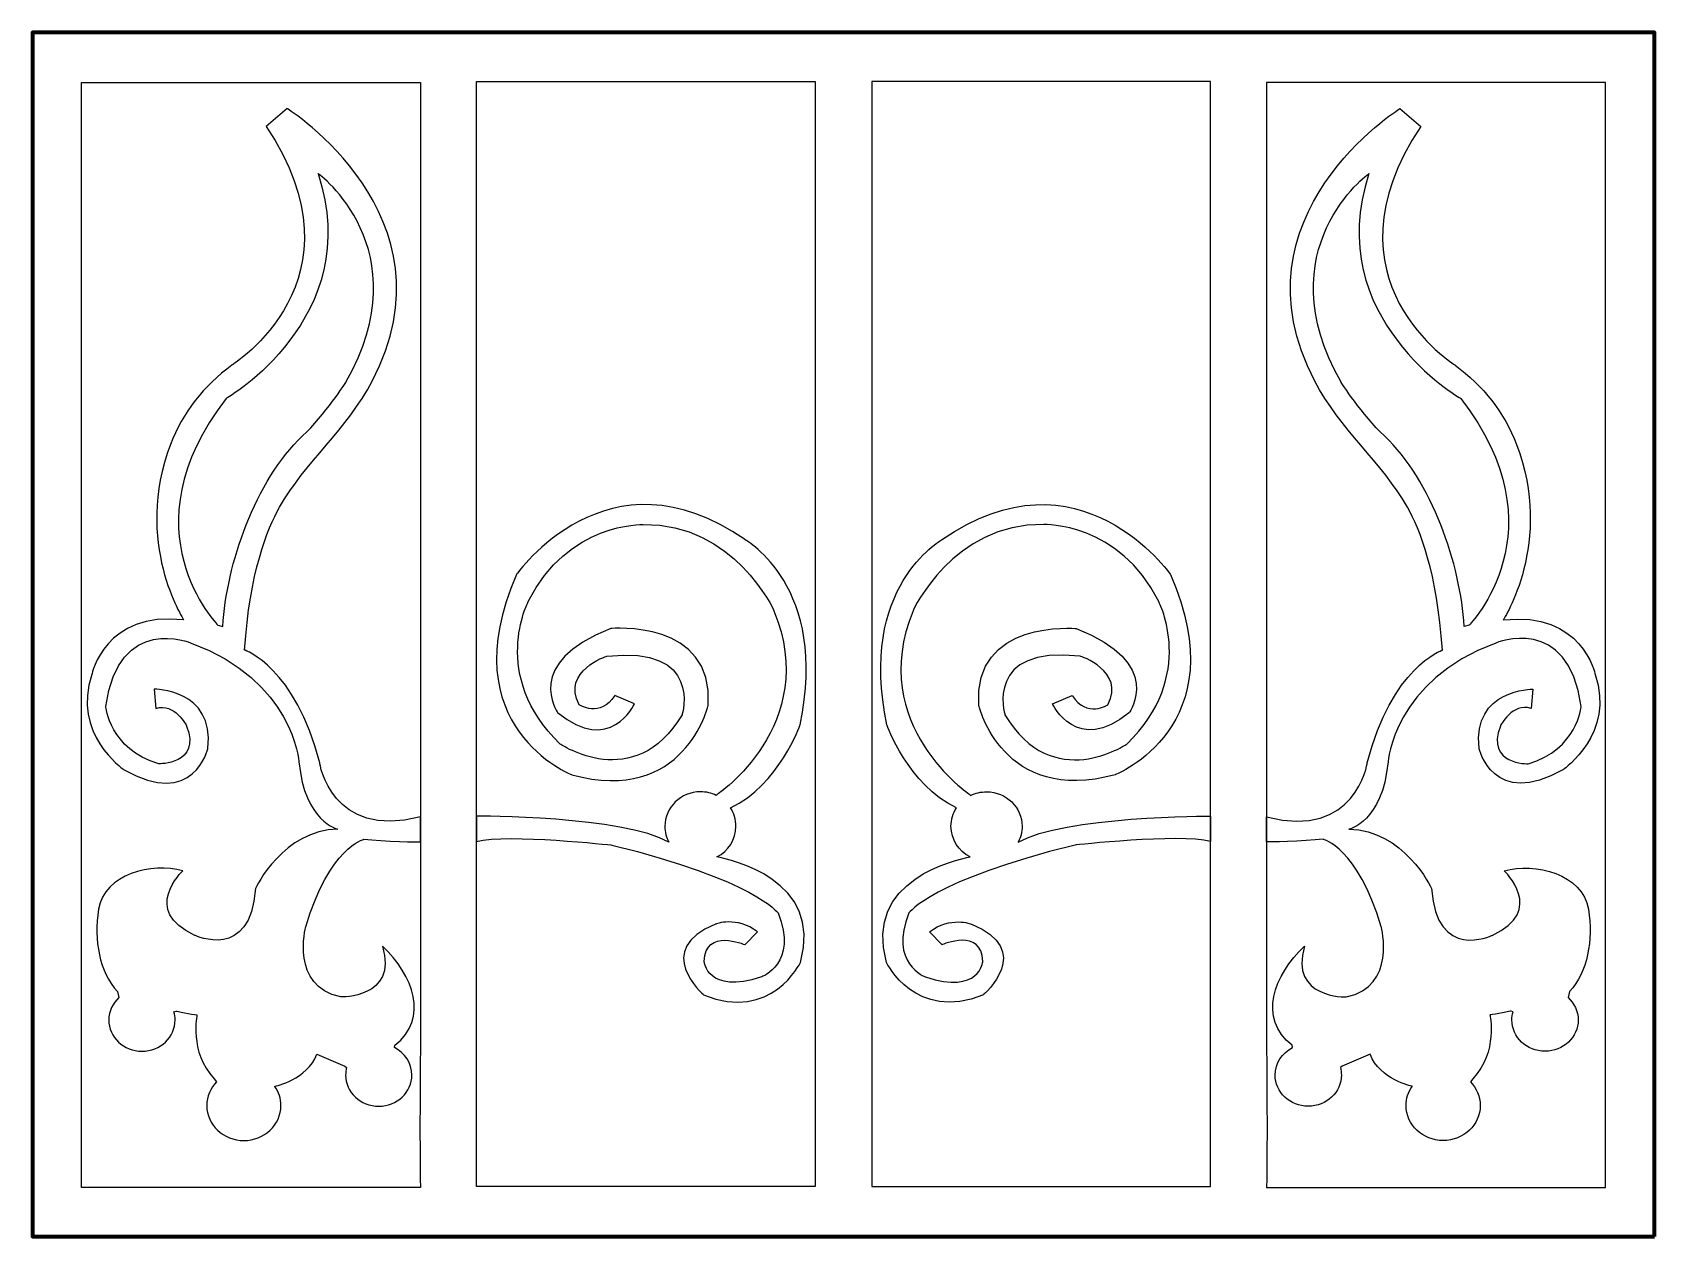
# Model space of a CAD drawing. Header units: centimetres. Extents: x 1.92 to 11.09, y -9.43 to -2.62.
import ezdxf

# ---------------------------------------------------------------- set-up
doc = ezdxf.new("R2010")
doc.units = ezdxf.units.CM
doc.header["$MEASUREMENT"] = 0
doc.layers.add('layer 1', color=7, linetype='Continuous')

msp = doc.modelspace()

# ---------------------------------------------------------------- linework, layer by layer
at = {"layer": 'layer 1', "color": 250, "lineweight": 200}
msp.add_open_spline([(11.09274, -9.42591), (11.09274, -9.42591), (1.92129, -9.42591), (1.92129, -9.42591), (1.92129, -9.42591), (1.92129, -9.42591), (1.92129, -2.61681), (1.92129, -2.61681), (1.92129, -2.61681), (1.92129, -2.61681), (11.09274, -2.61681), (11.09274, -2.61681), (11.09274, -2.61681), (11.09274, -2.61681), (11.09274, -9.42591), (11.09274, -9.42591)], degree=3, knots=[0, 0, 0, 0, 0.2, 0.2, 0.2, 0.2, 0.4, 0.4, 0.4, 0.4, 0.6, 0.6, 0.6, 0.6, 1, 1, 1, 1], dxfattribs=at)
at = {"layer": 'layer 1', "color": 250}
for points, knots in [([(2.7719, -7.35766), (2.7719, -7.35766), (2.53034, -7.58191), (2.84018, -7.72272), (2.84018, -7.72272), (2.84018, -7.72272), (3.15525, -7.87396), (3.18152, -7.45675), (3.18152, -7.45675), (3.18152, -7.45675), (3.34431, -7.12297), (3.6489, -7.12297), (3.6489, -7.12297), (3.6489, -7.12297), (3.45985, -7.08125), (3.42834, -6.74226), (3.42834, -6.74226), (3.42834, -6.74226), (3.39683, -6.28332), (2.81917, -6.0695), (2.81917, -6.0695), (2.81917, -6.0695), (2.40955, -5.89739), (2.33603, -6.42934), (2.33603, -6.42934), (2.33603, -6.42934), (2.35703, -6.66924), (2.63536, -6.75269), (2.63536, -6.75269), (2.63536, -6.75269), (2.87694, -6.75791), (2.7929, -6.53886), (2.7929, -6.53886), (2.7929, -6.53886), (2.72464, -6.40326), (2.61961, -6.43977), (2.61961, -6.43977), (2.61961, -6.43977), (2.6091, -6.33026), (2.6091, -6.33026), (2.6091, -6.33026), (2.6091, -6.33026), (2.95045, -6.33026), (2.91369, -6.66403), (2.91369, -6.66403), (2.91369, -6.66403), (2.83492, -7.01345), (2.4358, -6.78398), (2.4358, -6.78398), (2.4358, -6.78398), (2.14172, -6.58058), (2.25725, -6.24681), (2.25725, -6.24681), (2.25725, -6.24681), (2.33077, -5.88696), (2.77715, -5.93912), (2.77715, -5.93912), (2.77715, -5.93912), (2.4902, -5.49993), (2.70105, -4.94709), (2.70105, -4.94709), (2.77051, -4.76497), (2.89021, -4.61641), (3.04875, -4.49833), (3.04875, -4.49833), (3.04875, -4.49833), (3.82551, -4.01622), (3.24294, -3.1484), (3.24294, -3.1484), (3.24294, -3.1484), (3.36114, -3.04779), (3.36114, -3.04779), (3.36114, -3.04779), (3.36114, -3.04779), (4.33083, -3.65135), (3.84279, -4.58829), (3.84279, -4.58829), (3.70172, -4.85913), (3.46231, -5.04775), (3.31836, -5.30162), (3.31836, -5.30162), (3.24845, -5.42491), (3.14979, -5.67142), (3.12082, -6.10935), (3.12082, -6.10935), (3.12082, -6.10935), (3.4098, -6.20887), (3.54529, -6.74708), (3.54529, -6.74708), (3.54529, -6.74708), (3.61004, -7.18321), (4.11462, -7.0533), (4.11462, -7.0533), (4.11462, -7.0533), (4.11462, -2.89945), (4.11462, -2.89945), (4.11462, -2.89945), (4.11462, -2.89945), (2.25528, -2.89945), (2.25528, -2.89945), (2.25528, -2.89945), (2.25528, -2.89945), (2.1992, -2.89945), (2.1992, -2.89945), (2.1992, -2.89945), (2.1992, -2.89945), (2.1992, -9.14799), (2.1992, -9.14799), (2.1992, -9.14799), (2.1992, -9.14799), (4.11462, -9.14799), (4.11462, -9.14799), (4.11462, -9.14799), (4.11106, -8.89193), (4.11247, -8.6358), (4.11465, -8.37967), (4.11465, -8.37967), (4.11465, -8.37967), (4.11465, -7.19562), (4.11465, -7.19562), (4.11465, -7.19562), (4.11464, -7.19522), (4.11463, -7.19481), (4.11462, -7.19441), (4.11462, -7.19441), (4.11462, -7.19441), (3.90382, -7.19185), (3.79575, -7.17907), (3.79575, -7.17907), (3.79575, -7.17907), (3.6002, -7.22251), (3.46642, -7.67476), (3.46642, -7.67476), (3.46642, -7.67476), (3.37637, -8.01204), (3.66453, -8.07081), (3.66453, -8.07081), (3.66453, -8.07081), (3.98614, -8.08103), (3.90123, -7.78464), (3.90123, -7.78464), (4.07308, -7.94551), (4.16687, -8.19259), (3.97054, -8.34423), (3.97054, -8.34423), (3.97054, -8.34423), (3.96855, -8.35714), (3.96855, -8.35714), (3.96855, -8.35714), (4.02704, -8.38711), (4.06688, -8.44558), (4.06688, -8.51255), (4.06688, -8.51255), (4.06688, -8.6099), (3.98268, -8.6893), (3.87944, -8.6893), (3.87944, -8.6893), (3.77621, -8.6893), (3.692, -8.6099), (3.692, -8.51255), (3.692, -8.51255), (3.692, -8.49762), (3.694, -8.4831), (3.69774, -8.46921), (3.69774, -8.46921), (3.69774, -8.46921), (3.68664, -8.46206), (3.68664, -8.46206), (3.68664, -8.46206), (3.68664, -8.46206), (3.52986, -8.39473), (3.52986, -8.39473), (3.52986, -8.39473), (3.47477, -8.53781), (3.29256, -8.57568), (3.29256, -8.57568), (3.29256, -8.57568), (3.29256, -8.57568), (3.29202, -8.57673), (3.29202, -8.57673), (3.29202, -8.57673), (3.31377, -8.60788), (3.32646, -8.64513), (3.32646, -8.68509), (3.32646, -8.68509), (3.32646, -8.79402), (3.23223, -8.88287), (3.11671, -8.88287), (3.11671, -8.88287), (3.00118, -8.88287), (2.90696, -8.79402), (2.90696, -8.68509), (2.90696, -8.68509), (2.90696, -8.63351), (2.92809, -8.58645), (2.9626, -8.55117), (2.9626, -8.55117), (2.9626, -8.55117), (2.94933, -8.5336), (2.94933, -8.5336), (2.94933, -8.5336), (2.80526, -8.38211), (2.85187, -8.1717), (2.85187, -8.1717), (2.85187, -8.1717), (2.82221, -8.1717), (2.73323, -8.15066), (2.73323, -8.15066), (2.73323, -8.15066), (2.73323, -8.15066), (2.72112, -8.15423), (2.72112, -8.15423), (2.72112, -8.15423), (2.7255, -8.16919), (2.72786, -8.18492), (2.72786, -8.20115), (2.72786, -8.20115), (2.72786, -8.2985), (2.64366, -8.3779), (2.54042, -8.3779), (2.54042, -8.3779), (2.43718, -8.3779), (2.35299, -8.2985), (2.35299, -8.20115), (2.35299, -8.20115), (2.35299, -8.15124), (2.37513, -8.10605), (2.41064, -8.07385), (2.41064, -8.07385), (2.41064, -8.07385), (2.40296, -8.04017), (2.40296, -8.04017), (2.40296, -8.04017), (2.29786, -7.92968), (2.26886, -7.75102), (2.29434, -7.57522), (2.29434, -7.57522), (2.32902, -7.375), (2.59614, -7.31055), (2.7719, -7.35766)], [0, 0, 0, 0, 0.0163934, 0.0163934, 0.0163934, 0.0163934, 0.0327869, 0.0327869, 0.0327869, 0.0327869, 0.0491803, 0.0491803, 0.0491803, 0.0491803, 0.0655738, 0.0655738, 0.0655738, 0.0655738, 0.0819672, 0.0819672, 0.0819672, 0.0819672, 0.0983607, 0.0983607, 0.0983607, 0.0983607, 0.1147541, 0.1147541, 0.1147541, 0.1147541, 0.1311475, 0.1311475, 0.1311475, 0.1311475, 0.147541, 0.147541, 0.147541, 0.147541, 0.1639344, 0.1639344, 0.1639344, 0.1639344, 0.1803279, 0.1803279, 0.1803279, 0.1803279, 0.1967213, 0.1967213, 0.1967213, 0.1967213, 0.2131148, 0.2131148, 0.2131148, 0.2131148, 0.2295082, 0.2295082, 0.2295082, 0.2295082, 0.2459016, 0.2459016, 0.2459016, 0.2459016, 0.2622951, 0.2622951, 0.2622951, 0.2622951, 0.2786885, 0.2786885, 0.2786885, 0.2786885, 0.295082, 0.295082, 0.295082, 0.295082, 0.3114754, 0.3114754, 0.3114754, 0.3114754, 0.3278689, 0.3278689, 0.3278689, 0.3278689, 0.3442623, 0.3442623, 0.3442623, 0.3442623, 0.3606557, 0.3606557, 0.3606557, 0.3606557, 0.3770492, 0.3770492, 0.3770492, 0.3770492, 0.3934426, 0.3934426, 0.3934426, 0.3934426, 0.4098361, 0.4098361, 0.4098361, 0.4098361, 0.4262295, 0.4262295, 0.4262295, 0.4262295, 0.442623, 0.442623, 0.442623, 0.442623, 0.4590164, 0.4590164, 0.4590164, 0.4590164, 0.4754098, 0.4754098, 0.4754098, 0.4754098, 0.4918033, 0.4918033, 0.4918033, 0.4918033, 0.5081967, 0.5081967, 0.5081967, 0.5081967, 0.5245902, 0.5245902, 0.5245902, 0.5245902, 0.5409836, 0.5409836, 0.5409836, 0.5409836, 0.557377, 0.557377, 0.557377, 0.557377, 0.5737705, 0.5737705, 0.5737705, 0.5737705, 0.5901639, 0.5901639, 0.5901639, 0.5901639, 0.6065574, 0.6065574, 0.6065574, 0.6065574, 0.6229508, 0.6229508, 0.6229508, 0.6229508, 0.6393443, 0.6393443, 0.6393443, 0.6393443, 0.6557377, 0.6557377, 0.6557377, 0.6557377, 0.6721311, 0.6721311, 0.6721311, 0.6721311, 0.6885246, 0.6885246, 0.6885246, 0.6885246, 0.704918, 0.704918, 0.704918, 0.704918, 0.7213115, 0.7213115, 0.7213115, 0.7213115, 0.7377049, 0.7377049, 0.7377049, 0.7377049, 0.7540984, 0.7540984, 0.7540984, 0.7540984, 0.7704918, 0.7704918, 0.7704918, 0.7704918, 0.7868852, 0.7868852, 0.7868852, 0.7868852, 0.8032787, 0.8032787, 0.8032787, 0.8032787, 0.8196721, 0.8196721, 0.8196721, 0.8196721, 0.8360656, 0.8360656, 0.8360656, 0.8360656, 0.852459, 0.852459, 0.852459, 0.852459, 0.8688525, 0.8688525, 0.8688525, 0.8688525, 0.8852459, 0.8852459, 0.8852459, 0.8852459, 0.9016393, 0.9016393, 0.9016393, 0.9016393, 0.9180328, 0.9180328, 0.9180328, 0.9180328, 0.9344262, 0.9344262, 0.9344262, 0.9344262, 0.9508197, 0.9508197, 0.9508197, 0.9508197, 0.9672131, 0.9672131, 0.9672131, 0.9672131, 1, 1, 1, 1]), ([(4.43185, -9.14328), (4.43185, -9.14328), (6.34728, -9.14328), (6.34728, -9.14328), (6.34728, -9.14328), (6.34728, -9.14328), (6.34728, -2.89474), (6.34728, -2.89474), (6.34728, -2.89474), (6.34728, -2.89474), (4.43185, -2.89474), (4.43185, -2.89474), (4.43185, -2.89474), (4.43185, -2.89474), (4.43185, -7.04823), (4.43185, -7.04823), (4.43185, -7.04823), (4.43217, -7.04823), (5.26641, -7.04731), (5.52012, -7.19654), (5.52012, -7.19654), (5.50548, -7.16948), (5.49719, -7.13872), (5.49719, -7.10614), (5.49719, -7.10614), (5.49719, -6.99856), (5.58748, -6.91082), (5.69819, -6.91082), (5.69819, -6.91082), (5.73045, -6.91082), (5.76096, -6.91828), (5.78801, -6.9315), (5.78801, -6.9315), (5.78801, -6.9315), (5.79119, -6.92764), (5.79119, -6.92764), (5.79119, -6.92764), (5.79119, -6.92764), (6.37814, -6.53579), (6.11379, -5.88706), (6.11379, -5.88706), (6.11379, -5.88706), (5.88976, -5.3907), (5.37449, -5.39942), (5.37449, -5.39942), (5.37449, -5.39942), (4.94882, -5.38635), (4.72479, -5.83481), (4.72479, -5.83481), (4.72479, -5.83481), (4.50525, -6.25279), (4.90402, -6.64029), (4.90402, -6.64029), (4.90402, -6.64029), (5.3252, -6.92764), (5.59404, -6.47484), (5.59404, -6.47484), (5.59404, -6.47484), (5.71501, -6.08298), (5.16837, -6.14394), (5.16837, -6.14394), (5.16837, -6.14394), (4.91298, -6.22666), (5.01156, -6.41823), (5.01156, -6.41823), (5.01156, -6.41823), (5.13253, -6.49661), (5.21319, -6.36599), (5.21319, -6.36599), (5.21319, -6.36599), (5.3252, -6.41388), (5.3252, -6.41388), (5.3252, -6.41388), (5.3252, -6.41388), (5.1863, -6.70995), (4.89058, -6.46177), (4.89058, -6.46177), (4.89058, -6.46177), (4.68895, -6.18312), (5.19078, -5.9872), (5.19078, -5.9872), (5.19078, -5.9872), (5.77774, -5.93495), (5.74189, -6.42259), (5.74189, -6.42259), (5.74189, -6.42259), (5.60748, -6.9886), (4.97123, -6.81445), (4.97123, -6.81445), (4.97123, -6.81445), (4.28122, -6.5445), (4.65759, -5.68242), (4.65759, -5.68242), (4.65759, -5.68242), (5.17287, -4.94225), (5.95249, -5.48649), (5.95249, -5.48649), (5.95249, -5.48649), (6.42744, -5.75208), (6.26165, -6.53144), (6.26165, -6.53144), (6.26165, -6.53144), (6.14104, -6.87298), (5.86812, -7.00205), (5.86812, -7.00205), (5.88777, -7.03221), (5.89918, -7.06792), (5.89918, -7.10614), (5.89918, -7.10614), (5.89918, -7.18097), (5.85548, -7.24618), (5.79162, -7.27896), (5.79162, -7.27896), (5.86326, -7.29208), (6.39625, -7.4062), (6.26326, -7.87617), (6.26326, -7.87617), (6.26326, -7.87617), (6.10133, -8.21603), (5.71593, -8.05868), (5.71593, -8.05868), (5.71593, -8.05868), (5.42123, -7.80378), (5.78395, -7.65902), (5.78395, -7.65902), (5.78395, -7.65902), (5.90377, -7.61181), (6.02036, -7.70308), (6.02036, -7.70308), (6.02036, -7.70308), (5.94912, -7.77546), (5.94912, -7.77546), (5.94912, -7.77546), (5.94912, -7.77546), (5.72565, -7.6779), (5.71917, -7.86987), (5.71917, -7.86987), (5.71917, -7.86987), (5.73537, -8.05868), (6.04302, -7.95798), (6.04302, -7.95798), (6.04302, -7.95798), (6.25354, -7.87931), (6.13695, -7.59608), (6.13695, -7.59608), (6.13695, -7.59608), (6.00741, -7.41041), (5.19777, -7.21215), (5.19777, -7.21215), (5.19777, -7.21215), (4.61441, -7.14641), (4.43185, -7.19134), (4.43185, -7.19134), (4.43185, -7.19134), (4.43185, -9.14328), (4.43185, -9.14328)], [0, 0, 0, 0, 0.025, 0.025, 0.025, 0.025, 0.05, 0.05, 0.05, 0.05, 0.075, 0.075, 0.075, 0.075, 0.1, 0.1, 0.1, 0.1, 0.125, 0.125, 0.125, 0.125, 0.15, 0.15, 0.15, 0.15, 0.175, 0.175, 0.175, 0.175, 0.2, 0.2, 0.2, 0.2, 0.225, 0.225, 0.225, 0.225, 0.25, 0.25, 0.25, 0.25, 0.275, 0.275, 0.275, 0.275, 0.3, 0.3, 0.3, 0.3, 0.325, 0.325, 0.325, 0.325, 0.35, 0.35, 0.35, 0.35, 0.375, 0.375, 0.375, 0.375, 0.4, 0.4, 0.4, 0.4, 0.425, 0.425, 0.425, 0.425, 0.45, 0.45, 0.45, 0.45, 0.475, 0.475, 0.475, 0.475, 0.5, 0.5, 0.5, 0.5, 0.525, 0.525, 0.525, 0.525, 0.55, 0.55, 0.55, 0.55, 0.575, 0.575, 0.575, 0.575, 0.6, 0.6, 0.6, 0.6, 0.625, 0.625, 0.625, 0.625, 0.65, 0.65, 0.65, 0.65, 0.675, 0.675, 0.675, 0.675, 0.7, 0.7, 0.7, 0.7, 0.725, 0.725, 0.725, 0.725, 0.75, 0.75, 0.75, 0.75, 0.775, 0.775, 0.775, 0.775, 0.8, 0.8, 0.8, 0.8, 0.825, 0.825, 0.825, 0.825, 0.85, 0.85, 0.85, 0.85, 0.875, 0.875, 0.875, 0.875, 0.9, 0.9, 0.9, 0.9, 0.925, 0.925, 0.925, 0.925, 0.95, 0.95, 0.95, 0.95, 1, 1, 1, 1]), ([(8.58216, -9.14328), (8.58216, -9.14328), (6.66672, -9.14328), (6.66672, -9.14328), (6.66672, -9.14328), (6.66672, -9.14328), (6.66672, -2.89474), (6.66672, -2.89474), (6.66672, -2.89474), (6.66672, -2.89474), (8.58216, -2.89474), (8.58216, -2.89474), (8.58216, -2.89474), (8.58216, -2.89474), (8.58216, -7.04823), (8.58216, -7.04823), (8.58216, -7.04823), (8.58184, -7.04823), (7.74759, -7.04731), (7.49388, -7.19654), (7.49388, -7.19654), (7.50852, -7.16948), (7.51682, -7.13872), (7.51682, -7.10614), (7.51682, -7.10614), (7.51682, -6.99856), (7.42652, -6.91082), (7.31582, -6.91082), (7.31582, -6.91082), (7.28356, -6.91082), (7.25305, -6.91828), (7.22599, -6.9315), (7.22599, -6.9315), (7.22599, -6.9315), (7.22281, -6.92764), (7.22281, -6.92764), (7.22281, -6.92764), (7.22281, -6.92764), (6.63586, -6.53579), (6.90022, -5.88706), (6.90022, -5.88706), (6.90022, -5.88706), (7.12425, -5.3907), (7.63952, -5.39942), (7.63952, -5.39942), (7.63952, -5.39942), (8.06518, -5.38635), (8.28921, -5.83481), (8.28921, -5.83481), (8.28921, -5.83481), (8.50876, -6.25279), (8.10998, -6.64029), (8.10998, -6.64029), (8.10998, -6.64029), (7.6888, -6.92764), (7.41997, -6.47484), (7.41997, -6.47484), (7.41997, -6.47484), (7.29899, -6.08298), (7.84562, -6.14394), (7.84562, -6.14394), (7.84562, -6.14394), (8.10102, -6.22666), (8.00245, -6.41823), (8.00245, -6.41823), (8.00245, -6.41823), (7.88147, -6.49661), (7.80082, -6.36599), (7.80082, -6.36599), (7.80082, -6.36599), (7.6888, -6.41388), (7.6888, -6.41388), (7.6888, -6.41388), (7.6888, -6.41388), (7.82771, -6.70995), (8.12343, -6.46177), (8.12343, -6.46177), (8.12343, -6.46177), (8.32505, -6.18312), (7.82323, -5.9872), (7.82323, -5.9872), (7.82323, -5.9872), (7.23626, -5.93495), (7.2721, -6.42259), (7.2721, -6.42259), (7.2721, -6.42259), (7.40652, -6.9886), (8.04277, -6.81445), (8.04277, -6.81445), (8.04277, -6.81445), (8.73279, -6.5445), (8.35642, -5.68242), (8.35642, -5.68242), (8.35642, -5.68242), (7.84115, -4.94225), (7.06151, -5.48649), (7.06151, -5.48649), (7.06151, -5.48649), (6.58657, -5.75208), (6.75235, -6.53144), (6.75235, -6.53144), (6.75235, -6.53144), (6.87297, -6.87298), (7.14588, -7.00205), (7.14588, -7.00205), (7.12623, -7.03221), (7.11482, -7.06792), (7.11482, -7.10614), (7.11482, -7.10614), (7.11482, -7.18097), (7.15853, -7.24618), (7.22239, -7.27896), (7.22239, -7.27896), (7.15074, -7.29208), (6.61775, -7.4062), (6.75075, -7.87617), (6.75075, -7.87617), (6.75075, -7.87617), (6.91268, -8.21603), (7.29807, -8.05868), (7.29807, -8.05868), (7.29807, -8.05868), (7.59278, -7.80378), (7.23006, -7.65902), (7.23006, -7.65902), (7.23006, -7.65902), (7.11023, -7.61181), (6.99365, -7.70308), (6.99365, -7.70308), (6.99365, -7.70308), (7.06489, -7.77546), (7.06489, -7.77546), (7.06489, -7.77546), (7.06489, -7.77546), (7.28836, -7.6779), (7.29483, -7.86987), (7.29483, -7.86987), (7.29483, -7.86987), (7.27864, -8.05868), (6.97098, -7.95798), (6.97098, -7.95798), (6.97098, -7.95798), (6.76046, -7.87931), (6.87705, -7.59608), (6.87705, -7.59608), (6.87705, -7.59608), (7.0066, -7.41041), (7.81623, -7.21215), (7.81623, -7.21215), (7.81623, -7.21215), (8.3996, -7.14641), (8.58216, -7.19134), (8.58216, -7.19134), (8.58216, -7.19134), (8.58216, -9.14328), (8.58216, -9.14328)], [0, 0, 0, 0, 0.025, 0.025, 0.025, 0.025, 0.05, 0.05, 0.05, 0.05, 0.075, 0.075, 0.075, 0.075, 0.1, 0.1, 0.1, 0.1, 0.125, 0.125, 0.125, 0.125, 0.15, 0.15, 0.15, 0.15, 0.175, 0.175, 0.175, 0.175, 0.2, 0.2, 0.2, 0.2, 0.225, 0.225, 0.225, 0.225, 0.25, 0.25, 0.25, 0.25, 0.275, 0.275, 0.275, 0.275, 0.3, 0.3, 0.3, 0.3, 0.325, 0.325, 0.325, 0.325, 0.35, 0.35, 0.35, 0.35, 0.375, 0.375, 0.375, 0.375, 0.4, 0.4, 0.4, 0.4, 0.425, 0.425, 0.425, 0.425, 0.45, 0.45, 0.45, 0.45, 0.475, 0.475, 0.475, 0.475, 0.5, 0.5, 0.5, 0.5, 0.525, 0.525, 0.525, 0.525, 0.55, 0.55, 0.55, 0.55, 0.575, 0.575, 0.575, 0.575, 0.6, 0.6, 0.6, 0.6, 0.625, 0.625, 0.625, 0.625, 0.65, 0.65, 0.65, 0.65, 0.675, 0.675, 0.675, 0.675, 0.7, 0.7, 0.7, 0.7, 0.725, 0.725, 0.725, 0.725, 0.75, 0.75, 0.75, 0.75, 0.775, 0.775, 0.775, 0.775, 0.8, 0.8, 0.8, 0.8, 0.825, 0.825, 0.825, 0.825, 0.85, 0.85, 0.85, 0.85, 0.875, 0.875, 0.875, 0.875, 0.9, 0.9, 0.9, 0.9, 0.925, 0.925, 0.925, 0.925, 0.95, 0.95, 0.95, 0.95, 1, 1, 1, 1]), ([(10.2421, -7.35766), (10.2421, -7.35766), (10.48368, -7.58191), (10.17383, -7.72272), (10.17383, -7.72272), (10.17383, -7.72272), (9.85874, -7.87396), (9.83248, -7.45675), (9.83248, -7.45675), (9.83248, -7.45675), (9.66968, -7.12297), (9.3651, -7.12297), (9.3651, -7.12297), (9.3651, -7.12297), (9.55415, -7.08125), (9.58566, -6.74226), (9.58566, -6.74226), (9.58566, -6.74226), (9.61717, -6.28332), (10.19484, -6.0695), (10.19484, -6.0695), (10.19484, -6.0695), (10.60446, -5.89739), (10.67797, -6.42934), (10.67797, -6.42934), (10.67797, -6.42934), (10.65697, -6.66924), (10.37864, -6.75269), (10.37864, -6.75269), (10.37864, -6.75269), (10.13707, -6.75791), (10.2211, -6.53886), (10.2211, -6.53886), (10.2211, -6.53886), (10.28937, -6.40326), (10.3944, -6.43977), (10.3944, -6.43977), (10.3944, -6.43977), (10.4049, -6.33026), (10.4049, -6.33026), (10.4049, -6.33026), (10.4049, -6.33026), (10.06355, -6.33026), (10.10031, -6.66403), (10.10031, -6.66403), (10.10031, -6.66403), (10.17908, -7.01345), (10.57819, -6.78398), (10.57819, -6.78398), (10.57819, -6.78398), (10.87228, -6.58058), (10.75675, -6.24681), (10.75675, -6.24681), (10.75675, -6.24681), (10.68322, -5.88696), (10.23685, -5.93912), (10.23685, -5.93912), (10.23685, -5.93912), (10.5238, -5.49993), (10.31295, -4.94709), (10.31295, -4.94709), (10.2435, -4.76497), (10.12378, -4.61641), (9.96525, -4.49833), (9.96525, -4.49833), (9.96525, -4.49833), (9.1885, -4.01622), (9.77106, -3.1484), (9.77106, -3.1484), (9.77106, -3.1484), (9.65287, -3.04779), (9.65287, -3.04779), (9.65287, -3.04779), (9.65287, -3.04779), (8.68317, -3.65135), (9.17122, -4.58829), (9.17122, -4.58829), (9.31229, -4.85913), (9.55168, -5.04775), (9.69564, -5.30162), (9.69564, -5.30162), (9.76556, -5.42491), (9.86421, -5.67142), (9.89318, -6.10935), (9.89318, -6.10935), (9.89318, -6.10935), (9.60421, -6.20887), (9.46872, -6.74708), (9.46872, -6.74708), (9.46872, -6.74708), (9.40396, -7.18321), (8.89939, -7.0533), (8.89939, -7.0533), (8.89939, -7.0533), (8.89939, -2.89945), (8.89939, -2.89945), (8.89939, -2.89945), (8.89939, -2.89945), (10.75872, -2.89945), (10.75872, -2.89945), (10.75872, -2.89945), (10.75872, -2.89945), (10.8148, -2.89945), (10.8148, -2.89945), (10.8148, -2.89945), (10.8148, -2.89945), (10.8148, -9.14799), (10.8148, -9.14799), (10.8148, -9.14799), (10.8148, -9.14799), (8.89939, -9.14799), (8.89939, -9.14799), (8.89939, -9.14799), (8.90294, -8.89193), (8.90153, -8.6358), (8.89936, -8.37967), (8.89936, -8.37967), (8.89936, -8.37967), (8.89936, -7.19562), (8.89936, -7.19562), (8.89936, -7.19562), (8.89936, -7.19522), (8.89938, -7.19481), (8.89939, -7.19441), (8.89939, -7.19441), (8.89939, -7.19441), (9.1102, -7.19185), (9.21826, -7.17907), (9.21826, -7.17907), (9.21826, -7.17907), (9.41379, -7.22251), (9.54759, -7.67476), (9.54759, -7.67476), (9.54759, -7.67476), (9.63763, -8.01204), (9.34947, -8.07081), (9.34947, -8.07081), (9.34947, -8.07081), (9.02786, -8.08103), (9.11278, -7.78464), (9.11278, -7.78464), (8.94091, -7.94551), (8.84714, -8.19259), (9.04345, -8.34423), (9.04345, -8.34423), (9.04345, -8.34423), (9.04545, -8.35714), (9.04545, -8.35714), (9.04545, -8.35714), (8.98697, -8.38711), (8.94713, -8.44558), (8.94713, -8.51255), (8.94713, -8.51255), (8.94713, -8.6099), (9.03131, -8.6893), (9.13456, -8.6893), (9.13456, -8.6893), (9.23779, -8.6893), (9.322, -8.6099), (9.322, -8.51255), (9.322, -8.51255), (9.322, -8.49762), (9.32001, -8.4831), (9.31626, -8.46921), (9.31626, -8.46921), (9.31626, -8.46921), (9.32736, -8.46206), (9.32736, -8.46206), (9.32736, -8.46206), (9.32736, -8.46206), (9.48415, -8.39473), (9.48415, -8.39473), (9.48415, -8.39473), (9.53923, -8.53781), (9.72144, -8.57568), (9.72144, -8.57568), (9.72144, -8.57568), (9.72144, -8.57568), (9.72199, -8.57673), (9.72199, -8.57673), (9.72199, -8.57673), (9.70023, -8.60788), (9.68755, -8.64513), (9.68755, -8.68509), (9.68755, -8.68509), (9.68755, -8.79402), (9.78177, -8.88287), (9.89729, -8.88287), (9.89729, -8.88287), (10.01282, -8.88287), (10.10705, -8.79402), (10.10705, -8.68509), (10.10705, -8.68509), (10.10705, -8.63351), (10.0859, -8.58645), (10.0514, -8.55117), (10.0514, -8.55117), (10.0514, -8.55117), (10.06468, -8.5336), (10.06468, -8.5336), (10.06468, -8.5336), (10.20875, -8.38211), (10.16214, -8.1717), (10.16214, -8.1717), (10.16214, -8.1717), (10.19179, -8.1717), (10.28077, -8.15066), (10.28077, -8.15066), (10.28077, -8.15066), (10.28077, -8.15066), (10.29289, -8.15423), (10.29289, -8.15423), (10.29289, -8.15423), (10.2885, -8.16919), (10.28614, -8.18492), (10.28614, -8.20115), (10.28614, -8.20115), (10.28614, -8.2985), (10.37034, -8.3779), (10.47359, -8.3779), (10.47359, -8.3779), (10.57682, -8.3779), (10.66102, -8.2985), (10.66102, -8.20115), (10.66102, -8.20115), (10.66102, -8.15124), (10.63886, -8.10605), (10.60337, -8.07385), (10.60337, -8.07385), (10.60337, -8.07385), (10.61105, -8.04017), (10.61105, -8.04017), (10.61105, -8.04017), (10.71615, -7.92968), (10.74515, -7.75102), (10.71966, -7.57522), (10.71966, -7.57522), (10.68497, -7.375), (10.41786, -7.31055), (10.2421, -7.35766)], [0, 0, 0, 0, 0.0163934, 0.0163934, 0.0163934, 0.0163934, 0.0327869, 0.0327869, 0.0327869, 0.0327869, 0.0491803, 0.0491803, 0.0491803, 0.0491803, 0.0655738, 0.0655738, 0.0655738, 0.0655738, 0.0819672, 0.0819672, 0.0819672, 0.0819672, 0.0983607, 0.0983607, 0.0983607, 0.0983607, 0.1147541, 0.1147541, 0.1147541, 0.1147541, 0.1311475, 0.1311475, 0.1311475, 0.1311475, 0.147541, 0.147541, 0.147541, 0.147541, 0.1639344, 0.1639344, 0.1639344, 0.1639344, 0.1803279, 0.1803279, 0.1803279, 0.1803279, 0.1967213, 0.1967213, 0.1967213, 0.1967213, 0.2131148, 0.2131148, 0.2131148, 0.2131148, 0.2295082, 0.2295082, 0.2295082, 0.2295082, 0.2459016, 0.2459016, 0.2459016, 0.2459016, 0.2622951, 0.2622951, 0.2622951, 0.2622951, 0.2786885, 0.2786885, 0.2786885, 0.2786885, 0.295082, 0.295082, 0.295082, 0.295082, 0.3114754, 0.3114754, 0.3114754, 0.3114754, 0.3278689, 0.3278689, 0.3278689, 0.3278689, 0.3442623, 0.3442623, 0.3442623, 0.3442623, 0.3606557, 0.3606557, 0.3606557, 0.3606557, 0.3770492, 0.3770492, 0.3770492, 0.3770492, 0.3934426, 0.3934426, 0.3934426, 0.3934426, 0.4098361, 0.4098361, 0.4098361, 0.4098361, 0.4262295, 0.4262295, 0.4262295, 0.4262295, 0.442623, 0.442623, 0.442623, 0.442623, 0.4590164, 0.4590164, 0.4590164, 0.4590164, 0.4754098, 0.4754098, 0.4754098, 0.4754098, 0.4918033, 0.4918033, 0.4918033, 0.4918033, 0.5081967, 0.5081967, 0.5081967, 0.5081967, 0.5245902, 0.5245902, 0.5245902, 0.5245902, 0.5409836, 0.5409836, 0.5409836, 0.5409836, 0.557377, 0.557377, 0.557377, 0.557377, 0.5737705, 0.5737705, 0.5737705, 0.5737705, 0.5901639, 0.5901639, 0.5901639, 0.5901639, 0.6065574, 0.6065574, 0.6065574, 0.6065574, 0.6229508, 0.6229508, 0.6229508, 0.6229508, 0.6393443, 0.6393443, 0.6393443, 0.6393443, 0.6557377, 0.6557377, 0.6557377, 0.6557377, 0.6721311, 0.6721311, 0.6721311, 0.6721311, 0.6885246, 0.6885246, 0.6885246, 0.6885246, 0.704918, 0.704918, 0.704918, 0.704918, 0.7213115, 0.7213115, 0.7213115, 0.7213115, 0.7377049, 0.7377049, 0.7377049, 0.7377049, 0.7540984, 0.7540984, 0.7540984, 0.7540984, 0.7704918, 0.7704918, 0.7704918, 0.7704918, 0.7868852, 0.7868852, 0.7868852, 0.7868852, 0.8032787, 0.8032787, 0.8032787, 0.8032787, 0.8196721, 0.8196721, 0.8196721, 0.8196721, 0.8360656, 0.8360656, 0.8360656, 0.8360656, 0.852459, 0.852459, 0.852459, 0.852459, 0.8688525, 0.8688525, 0.8688525, 0.8688525, 0.8852459, 0.8852459, 0.8852459, 0.8852459, 0.9016393, 0.9016393, 0.9016393, 0.9016393, 0.9180328, 0.9180328, 0.9180328, 0.9180328, 0.9344262, 0.9344262, 0.9344262, 0.9344262, 0.9508197, 0.9508197, 0.9508197, 0.9508197, 0.9672131, 0.9672131, 0.9672131, 0.9672131, 1, 1, 1, 1]), ([(2.99784, -5.97598), (2.99784, -5.97598), (2.96992, -5.96919), (2.96992, -5.96919), (2.96992, -5.96919), (2.96992, -5.96919), (2.4387, -5.43129), (3.0168, -4.68652), (3.0168, -4.68652), (3.0168, -4.68652), (3.80517, -4.23418), (3.53589, -3.41445), (3.53589, -3.41445), (3.53589, -3.41445), (4.12129, -3.83885), (3.69395, -4.59464), (3.69395, -4.59464), (3.69395, -4.59464), (3.57292, -4.78158), (3.44855, -4.89842), (3.44855, -4.89842), (3.17999, -5.15072), (3.0176, -5.62669), (2.99784, -5.97598)], [0, 0, 0, 0, 0.1428571, 0.1428571, 0.1428571, 0.1428571, 0.2857143, 0.2857143, 0.2857143, 0.2857143, 0.4285714, 0.4285714, 0.4285714, 0.4285714, 0.5714286, 0.5714286, 0.5714286, 0.5714286, 0.7142857, 0.7142857, 0.7142857, 0.7142857, 1, 1, 1, 1]), ([(10.01617, -5.97598), (10.01617, -5.97598), (10.04408, -5.96919), (10.04408, -5.96919), (10.04408, -5.96919), (10.04408, -5.96919), (10.5753, -5.43129), (9.9972, -4.68652), (9.9972, -4.68652), (9.9972, -4.68652), (9.20884, -4.23418), (9.47812, -3.41445), (9.47812, -3.41445), (9.47812, -3.41445), (8.89271, -3.83885), (9.32006, -4.59464), (9.32006, -4.59464), (9.32006, -4.59464), (9.44108, -4.78158), (9.56546, -4.89842), (9.56546, -4.89842), (9.83401, -5.15072), (9.9964, -5.62669), (10.01617, -5.97598)], [0, 0, 0, 0, 0.1428571, 0.1428571, 0.1428571, 0.1428571, 0.2857143, 0.2857143, 0.2857143, 0.2857143, 0.4285714, 0.4285714, 0.4285714, 0.4285714, 0.5714286, 0.5714286, 0.5714286, 0.5714286, 0.7142857, 0.7142857, 0.7142857, 0.7142857, 1, 1, 1, 1]), ([(4.11465, -7.05208), (4.11465, -7.05208), (4.11465, -7.19457), (4.11465, -7.19457), (4.11465, -7.19457), (4.11465, -7.19457), (4.11465, -7.05208), (4.11465, -7.05208)], [0, 0, 0, 0, 0.3333333, 0.3333333, 0.3333333, 0.3333333, 1, 1, 1, 1]), ([(4.43185, -7.19151), (4.43185, -7.19151), (4.43185, -7.04793), (4.43185, -7.04793), (4.43185, -7.04793), (4.43185, -7.04793), (4.43185, -7.19151), (4.43185, -7.19151)], [0, 0, 0, 0, 0.3333333, 0.3333333, 0.3333333, 0.3333333, 1, 1, 1, 1]), ([(8.58216, -7.19151), (8.58216, -7.19151), (8.58216, -7.04793), (8.58216, -7.04793), (8.58216, -7.04793), (8.58216, -7.04793), (8.58216, -7.19151), (8.58216, -7.19151)], [0, 0, 0, 0, 0.3333333, 0.3333333, 0.3333333, 0.3333333, 1, 1, 1, 1]), ([(8.89936, -7.05208), (8.89936, -7.05208), (8.89936, -7.19457), (8.89936, -7.19457), (8.89936, -7.19457), (8.89936, -7.19457), (8.89936, -7.05208), (8.89936, -7.05208)], [0, 0, 0, 0, 0.3333333, 0.3333333, 0.3333333, 0.3333333, 1, 1, 1, 1])]:
    msp.add_open_spline(points, degree=3, knots=knots, dxfattribs=at)

doc.saveas('drawing.dxf')
